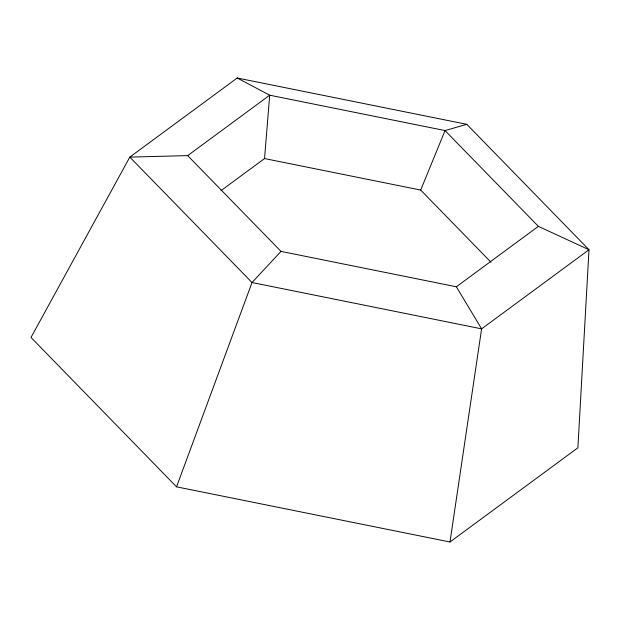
<?xml version="1.0" encoding="UTF-8"?>
<svg xmlns="http://www.w3.org/2000/svg" width="620" height="620" viewBox="0 0 620 620"><rect width="100%" height="100%" fill="white"/><g stroke="black" fill="none" stroke-linecap="round" stroke-linejoin="round"><path stroke-width="0.93" d="M221.03 190.619L264.546 158.565L269.7 95.193L237.212 78.004L129.82 157.108L31 337.451L176.545 486.832L449.988 541.996L577.894 447.787L589 249.744L466.806 124.318L237.212 78.004M449.988 541.996L481.608 328.848L456.351 286.773L281.007 251.402L187.682 155.612L129.82 157.108L252.022 282.526L481.608 328.848L589 249.744L538.377 226.362L445.044 130.572L269.7 95.193L187.682 155.612M176.545 486.832L252.022 282.526L281.007 251.402M490.978 262.198L420.701 190.069L445.044 130.572L466.806 124.318M456.351 286.773L538.377 226.362M264.546 158.565L420.701 190.069"/></g></svg>
